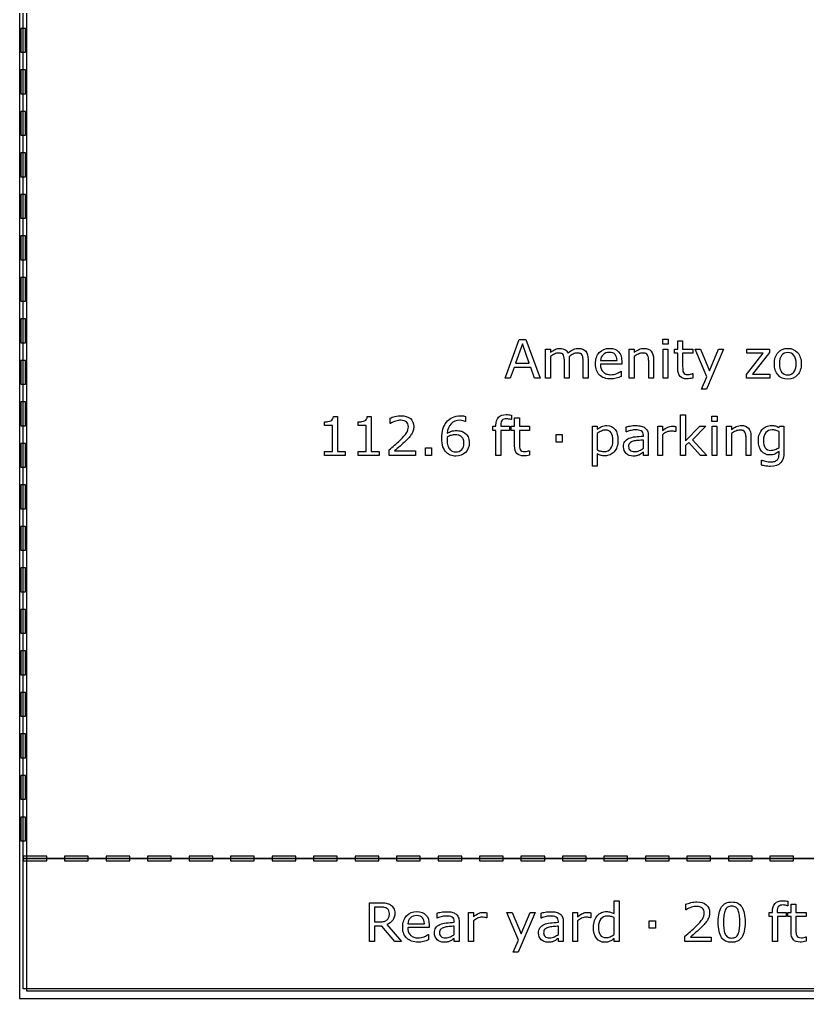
# Model space of a CAD drawing. Extents: x -13 to 750, y 12 to 2314.
# Drawn here: x 43.4 to 176.3, y 1844.3 to 2009.4 of the extents above; entities that cross this region are included whole.
import ezdxf

# ---------------------------------------------------------------- set-up
doc = ezdxf.new("R2010")
doc.units = 0
doc.layers.get('0').update_dxf_attribs({"linetype": 'CONTINUOUS'})

msp = doc.modelspace()

# ---------------------------------------------------------------- linework, layer by layer
at = {"color": 7}
for points in [[(43.400391, 2296.489609), (43.400391, 1844.29039), (268.59961, 1844.29039), (268.59961, 2296.489609)], [(44.599609, 2295.290391), (267.40039, 2295.290391), (267.40039, 1845.48961), (44.599609, 1845.48961)], [(44, 2011.89), (268, 2011.89), (268, 1867.89), (44, 1867.89)], [(43.599609, 2007.89), (43.599609, 2003.89), (44.400391, 2003.89), (44.400391, 2007.89)], [(43.599609, 2000.89), (43.599609, 1996.89), (44.400391, 1996.89), (44.400391, 2000.89)], [(43.599609, 1993.89), (43.599609, 1989.89), (44.400391, 1989.89), (44.400391, 1993.89)], [(43.599609, 1986.89), (43.599609, 1982.89), (44.400391, 1982.89), (44.400391, 1986.89)], [(43.599609, 1979.89), (43.599609, 1975.89), (44.400391, 1975.89), (44.400391, 1979.89)], [(43.599609, 1972.89), (43.599609, 1968.89), (44.400391, 1968.89), (44.400391, 1972.89)], [(43.599609, 1965.89), (43.599609, 1961.89), (44.400391, 1961.89), (44.400391, 1965.89)], [(43.599609, 1958.89), (43.599609, 1954.89), (44.400391, 1954.89), (44.400391, 1958.89)], [(131.22803, 1948.89), (130.30078, 1948.89), (129.65918, 1950.71373), (126.8291, 1950.71373), (126.1875, 1948.89), (125.3042, 1948.89), (127.68604, 1955.43346), (128.84619, 1955.43346)], [(152.85352, 1954.62047), (151.92187, 1954.62047), (151.92187, 1955.4774), (152.85352, 1955.4774)], [(129.39111, 1951.4608), (128.24414, 1954.6732), (127.09277, 1951.4608)], [(152.80078, 1948.89), (151.97461, 1948.89), (151.97461, 1953.79869), (152.80078, 1953.79869)], [(162.18311, 1953.79864), (159.31787, 1947.0794), (158.43457, 1947.0794), (159.34863, 1949.12725), (157.39307, 1953.79864), (158.28955, 1953.79864), (159.79687, 1950.15997), (161.31738, 1953.79864)], [(169.98779, 1948.89), (166.02393, 1948.89), (166.02393, 1949.50084), (168.88477, 1953.10875), (166.08545, 1953.10875), (166.08545, 1953.79869), (169.91309, 1953.79869), (169.91309, 1953.20982), (167.03906, 1949.58873), (169.98779, 1949.58873)], [(43.599609, 1951.89), (43.599609, 1947.89), (44.400391, 1947.89), (44.400391, 1951.89)], [(174.43506, 1951.34215), (174.43506, 1951.34215)], [(175.2876, 1951.34215), (175.2876, 1951.34215)], [(43.599609, 1944.89), (43.599609, 1940.89), (44.400391, 1940.89), (44.400391, 1944.89)], [(159.35962, 1935.89), (158.26978, 1935.89), (156.30103, 1938.03893), (155.76489, 1937.52916), (155.76489, 1935.89), (154.93872, 1935.89), (154.93872, 1942.72789), (155.76489, 1942.72789), (155.76489, 1938.34215), (158.15112, 1940.79869), (159.19263, 1940.79869), (156.91187, 1938.53111)], [(161.11743, 1941.62047), (160.18579, 1941.62047), (160.18579, 1942.4774), (161.11743, 1942.4774)], [(161.0647, 1935.89), (160.23853, 1935.89), (160.23853, 1940.79869), (161.0647, 1940.79869)], [(134.96118, 1938.13557), (133.91089, 1938.13557), (133.91089, 1939.37922), (134.96118, 1939.37922)], [(143.51733, 1938.38166), (143.51733, 1938.38166)], [(144.36987, 1938.40363), (144.36987, 1938.40363)], [(43.599609, 1937.89), (43.599609, 1933.89), (44.400391, 1933.89), (44.400391, 1937.89)], [(112.927, 1935.89), (111.87671, 1935.89), (111.87671, 1937.14244), (112.927, 1937.14244)], [(119.27276, 1938.01251), (119.27276, 1938.01251)], [(148.65015, 1937.09852), (148.65015, 1937.09852)], [(171.55005, 1937.2391), (171.55005, 1937.2391)], [(43.599609, 1930.89), (43.599609, 1926.89), (44.400391, 1926.89), (44.400391, 1930.89)], [(43.599609, 1923.89), (43.599609, 1919.89), (44.400391, 1919.89), (44.400391, 1923.89)], [(43.599609, 1916.89), (43.599609, 1912.89), (44.400391, 1912.89), (44.400391, 1916.89)], [(43.599609, 1909.89), (43.599609, 1905.89), (44.400391, 1905.89), (44.400391, 1909.89)], [(43.599609, 1902.89), (43.599609, 1898.89), (44.400391, 1898.89), (44.400391, 1902.89)], [(43.599609, 1895.89), (43.599609, 1891.89), (44.400391, 1891.89), (44.400391, 1895.89)], [(43.599609, 1888.89), (43.599609, 1884.89), (44.400391, 1884.89), (44.400391, 1888.89)], [(43.599609, 1881.89), (43.599609, 1877.89), (44.400391, 1877.89), (44.400391, 1881.89)], [(43.599609, 1874.89), (43.599609, 1870.89), (44.400391, 1870.89), (44.400391, 1874.89)], [(44, 1868.29039), (44, 1867.48961), (48, 1867.48961), (48, 1868.29039)], [(44, 1867.89), (268, 1867.89), (268, 1845.89), (44, 1845.89)], [(51, 1868.29039), (51, 1867.48961), (55, 1867.48961), (55, 1868.29039)], [(58, 1868.29039), (58, 1867.48961), (62, 1867.48961), (62, 1868.29039)], [(65, 1868.29039), (65, 1867.48961), (69, 1867.48961), (69, 1868.29039)], [(72, 1868.29039), (72, 1867.48961), (76, 1867.48961), (76, 1868.29039)], [(79, 1868.29039), (79, 1867.48961), (83, 1867.48961), (83, 1868.29039)], [(86, 1868.29039), (86, 1867.48961), (90, 1867.48961), (90, 1868.29039)], [(93, 1868.29039), (93, 1867.48961), (97, 1867.48961), (97, 1868.29039)], [(100, 1868.29039), (100, 1867.48961), (104, 1867.48961), (104, 1868.29039)], [(107, 1868.29039), (107, 1867.48961), (111, 1867.48961), (111, 1868.29039)], [(114, 1868.29039), (114, 1867.48961), (118, 1867.48961), (118, 1868.29039)], [(121, 1868.29039), (121, 1867.48961), (125, 1867.48961), (125, 1868.29039)], [(128, 1868.29039), (128, 1867.48961), (132, 1867.48961), (132, 1868.29039)], [(135, 1868.29039), (135, 1867.48961), (139, 1867.48961), (139, 1868.29039)], [(142, 1868.29039), (142, 1867.48961), (146, 1867.48961), (146, 1868.29039)], [(149, 1868.29039), (149, 1867.48961), (153, 1867.48961), (153, 1868.29039)], [(156, 1868.29039), (156, 1867.48961), (160, 1867.48961), (160, 1868.29039)], [(163, 1868.29039), (163, 1867.48961), (167, 1867.48961), (167, 1868.29039)], [(170, 1868.29039), (170, 1867.48961), (174, 1867.48961), (174, 1868.29039)], [(105.80568, 1858.5921), (105.80568, 1858.5921)], [(130.41504, 1858.79869), (127.5498, 1852.07945), (126.6665, 1852.07945), (127.58057, 1854.1273), (125.625, 1858.79869), (126.52148, 1858.79869), (128.02881, 1855.16002), (129.54932, 1858.79869)], [(150.68701, 1856.13561), (149.63672, 1856.13561), (149.63672, 1857.37926), (150.68701, 1857.37926)], [(165.81299, 1857.16393), (165.81299, 1857.16393)], [(116.75244, 1855.09852), (116.75244, 1855.09852)], [(134.31299, 1855.09852), (134.31299, 1855.09852)], [(143.72168, 1855.09847), (143.72168, 1855.09847)], [(164.65723, 1855.16881), (164.65723, 1855.16881)]]:
    msp.add_lwpolyline(points, close=True, dxfattribs=at)
for points in [[(154.45312, 1950.4939), (154.45312, 1953.10426), (153.89502, 1953.10426), (153.89502, 1953.79859), (154.45312, 1953.79859), (154.45312, 1955.20924), (155.2793, 1955.20924), (155.2793, 1953.79859), (156.98437, 1953.79859), (156.98437, 1953.10426), (155.2793, 1953.10426), (155.2793, 1950.86744)], [(132.98161, 1952.55506), (132.98161, 1948.89), (132.15543, 1948.89), (132.15543, 1953.79869), (132.98161, 1953.79869), (132.98161, 1953.25377)], [(147.09663, 1952.55506), (147.09663, 1948.89), (146.27046, 1948.89), (146.27046, 1953.79869), (147.09663, 1953.79869), (147.09663, 1953.25377)], [(136.1501, 1952.03211), (136.1501, 1948.89), (135.32393, 1948.89), (135.32393, 1951.68492)], [(139.31836, 1948.89), (138.49219, 1948.89), (138.49219, 1951.68492)], [(139.31852, 1952.07604), (139.31836, 1948.89)], [(141.40137, 1951.89146), (144.21387, 1951.89146)], [(145.01802, 1951.70689), (145.01807, 1951.25865)], [(150.375, 1948.89), (149.54883, 1948.89), (149.54883, 1951.68492)], [(150.37495, 1952.07604), (150.375, 1948.89)], [(145.01807, 1951.25865), (141.40137, 1951.25865)], [(144.87744, 1950.08971), (144.92134, 1950.08971), (144.92134, 1949.18883)], [(156.94046, 1949.67649), (156.98436, 1949.67649), (156.98437, 1948.9339)], [(96.346436, 1942.45539), (97.027588, 1942.45539), (97.027588, 1936.55793), (98.363525, 1936.55793), (98.363525, 1935.89)], [(102.06812, 1942.45539), (102.74927, 1942.45539), (102.74927, 1936.55793), (104.08521, 1936.55793), (104.08521, 1935.89)], [(105.95728, 1941.23814), (105.91338, 1941.23814), (105.91338, 1942.161)], [(118.6355, 1942.4554), (118.6355, 1941.61604), (118.5916, 1941.61604)], [(126.37866, 1941.92805), (126.33476, 1941.92805)], [(126.91919, 1937.49391), (126.91919, 1940.10427), (126.36108, 1940.10427), (126.36108, 1940.7986), (126.91919, 1940.7986), (126.91919, 1942.20925), (127.74536, 1942.20925), (127.74536, 1940.7986), (129.45044, 1940.7986), (129.45044, 1940.10427), (127.74536, 1940.10427), (127.74536, 1937.86745)], [(126.3787, 1942.68394), (126.37866, 1941.92805)], [(98.363525, 1935.89), (94.821533, 1935.89), (94.821533, 1936.55797), (96.183838, 1936.55797), (96.183838, 1940.94371), (94.821533, 1940.94371), (94.821533, 1941.54137)], [(104.08521, 1935.89), (100.54321, 1935.89), (100.54321, 1936.55797), (101.90552, 1936.55797), (101.90552, 1940.94371), (100.54321, 1940.94371), (100.54321, 1941.54137)], [(124.58134, 1940.9656), (124.58134, 1940.79861), (126.07108, 1940.79861), (126.07108, 1940.10428), (124.60771, 1940.10428), (124.60771, 1935.89), (123.78153, 1935.89), (123.78153, 1940.10436), (123.22343, 1940.10436), (123.22343, 1940.79869), (123.78153, 1940.79869), (123.78153, 1940.96129)], [(140.87622, 1936.13605), (140.87622, 1934.07941), (140.05005, 1934.07941), (140.05005, 1940.79865), (140.87622, 1940.79865), (140.87622, 1940.28449)], [(145.78052, 1939.85382), (145.73662, 1939.85382), (145.73662, 1940.69317)], [(151.88896, 1939.37486), (151.88896, 1935.89), (151.06278, 1935.89), (151.06278, 1940.79869), (151.88896, 1940.79869), (151.88896, 1940.07359)], [(154.12577, 1940.74589), (154.12573, 1939.89781)], [(163.52568, 1939.55506), (163.52568, 1935.89), (162.69951, 1935.89), (162.69951, 1940.79869), (163.52568, 1940.79869), (163.52568, 1940.25377)], [(171.54999, 1940.58771), (171.60269, 1940.79865), (172.37613, 1940.79865), (172.37622, 1936.44811)], [(140.87622, 1939.59013), (140.87622, 1936.80839)], [(148.65015, 1939.13317), (148.65015, 1939.26062)], [(148.65015, 1937.0985), (148.65015, 1938.4652)], [(149.47197, 1939.22099), (149.47192, 1935.89)], [(154.12573, 1939.89781), (154.08183, 1939.89781)], [(166.80396, 1935.89), (165.97778, 1935.89), (165.97778, 1938.68492)], [(166.80401, 1939.07604), (166.80396, 1935.89)], [(171.55005, 1937.23912), (171.55005, 1939.91539)], [(110.18042, 1935.89), (105.75073, 1935.89), (105.75073, 1936.80846)], [(106.66043, 1936.64146), (110.18045, 1936.64146), (110.18042, 1935.89)], [(118.381, 1937.97729), (118.38062, 1937.97736)], [(129.40651, 1936.6765), (129.45041, 1936.6765), (129.45044, 1935.93391)], [(149.47192, 1935.89), (148.65015, 1935.89), (148.65015, 1936.41295)], [(168.57056, 1934.24202), (168.57056, 1935.08577), (168.61446, 1935.08577)], [(171.54999, 1936.1097), (171.54999, 1936.55794)], [(143.72168, 1858.60093), (143.72168, 1860.72788), (144.54785, 1860.72788), (144.54785, 1853.89)], [(173.02445, 1860.68394), (173.02441, 1859.92809)], [(107.84033, 1853.89), (106.71094, 1853.89), (104.52246, 1856.49156), (103.29639, 1856.49156), (103.29639, 1853.89), (102.42627, 1853.89), (102.42627, 1860.43346), (104.25879, 1860.43346)], [(104.32031, 1859.68635), (103.29639, 1859.68635), (103.29639, 1857.21662), (104.17529, 1857.21662)], [(155.87695, 1859.23814), (155.83305, 1859.23814), (155.83305, 1860.161)], [(173.02441, 1859.92809), (172.98051, 1859.92809)], [(173.56494, 1855.49395), (173.56494, 1858.10431), (173.00684, 1858.10431), (173.00684, 1858.79864), (173.56494, 1858.79864), (173.56494, 1860.20929), (174.39111, 1860.20929), (174.39111, 1858.79864), (176.09619, 1858.79864), (176.09619, 1858.10431), (174.39111, 1858.10431), (174.39111, 1855.86749)], [(113.88281, 1857.85382), (113.83891, 1857.85382), (113.83891, 1858.69317)], [(119.99116, 1857.37486), (119.99116, 1853.89), (119.16499, 1853.89), (119.16499, 1858.79869), (119.99116, 1858.79869), (119.99116, 1858.07359)], [(122.22803, 1857.89781), (122.18403, 1857.89781)], [(122.22798, 1858.74589), (122.22803, 1857.89781)], [(131.44336, 1857.85382), (131.39936, 1857.85382), (131.39936, 1858.69317)], [(137.5518, 1857.37486), (137.5518, 1853.89), (136.72563, 1853.89), (136.72563, 1858.79869), (137.5518, 1858.79869), (137.5518, 1858.07359)], [(139.78857, 1857.89781), (139.74467, 1857.89781)], [(139.78861, 1858.74589), (139.78857, 1857.89781)], [(143.72168, 1855.0985), (143.72168, 1857.91539)], [(171.22709, 1858.96564), (171.22709, 1858.79865), (172.71684, 1858.79865), (172.71684, 1858.10432), (171.25346, 1858.10432), (171.25346, 1853.89), (170.42729, 1853.89), (170.42729, 1858.10436), (169.86918, 1858.10436), (169.86918, 1858.79869), (170.42729, 1858.79869), (170.42729, 1858.96129)], [(105.37939, 1856.75084), (107.84033, 1853.89)], [(108.89063, 1856.89146), (111.70313, 1856.89146)], [(112.50732, 1856.25865), (108.89063, 1856.25865)], [(112.50728, 1856.70689), (112.50732, 1856.25865)], [(116.75244, 1857.13317), (116.75244, 1857.26062)], [(116.75244, 1855.0985), (116.75244, 1856.4652)], [(117.57426, 1857.22099), (117.57422, 1853.89)], [(134.31299, 1857.13317), (134.31299, 1857.26062)], [(134.31299, 1855.0985), (134.31299, 1856.4652)], [(135.13472, 1857.22099), (135.13477, 1853.89)], [(112.3667, 1855.08971), (112.4106, 1855.08971), (112.4106, 1854.18883)], [(117.57422, 1853.89), (116.75244, 1853.89), (116.75244, 1854.41295)], [(135.13477, 1853.89), (134.31299, 1853.89), (134.31299, 1854.41295)], [(144.54785, 1853.89), (143.72168, 1853.89), (143.72168, 1854.40416)], [(160.1001, 1853.89), (155.67041, 1853.89), (155.67041, 1854.80846)], [(156.5801, 1854.64146), (160.10012, 1854.64146), (160.1001, 1853.89)], [(176.05227, 1854.67654), (176.09617, 1854.67654), (176.09619, 1853.93395)]]:
    msp.add_lwpolyline(points, dxfattribs=at)
for points in [[(132.98161, 1953.25377), (133.239417, 1953.467637), (133.495763, 1953.63463), (133.75065, 1953.75475)], [(134.33952, 1953.14832), (134.113933, 1953.14832), (133.88688, 1953.092657), (133.65836, 1952.98133)], [(133.75065, 1953.75475), (134.008463, 1953.874863), (134.28239, 1953.93492), (134.57243, 1953.93492)], [(134.88444, 1953.05162), (134.75846, 1953.116087), (134.57682, 1953.14832), (134.33952, 1953.14832)], [(134.57243, 1953.93492), (134.90641, 1953.93492), (135.189123, 1953.864607), (135.42057, 1953.72398)], [(135.42057, 1953.72398), (135.654943, 1953.58336), (135.82926, 1953.388537), (135.94352, 1953.13951)], [(135.94352, 1953.13951), (136.277507, 1953.420763), (136.582193, 1953.622913), (136.85758, 1953.74596)], [(137.50777, 1953.14832), (137.276323, 1953.14832), (137.04488, 1953.089727), (136.81344, 1952.97254)], [(136.85758, 1953.74596), (137.132973, 1953.871933), (137.427407, 1953.93492), (137.74088, 1953.93492)], [(138.05269, 1953.05162), (137.926717, 1953.116087), (137.745077, 1953.14832), (137.50777, 1953.14832)], [(137.74088, 1953.93492), (138.279947, 1953.93492), (138.67692, 1953.770857), (138.9318, 1953.44273)], [(138.9318, 1953.44273), (139.189613, 1953.117537), (139.31852, 1952.661973), (139.31852, 1952.07604)], [(140.56196, 1951.31578), (140.56196, 1952.118513), (140.780223, 1952.75572), (141.21675, 1953.2274)], [(141.21675, 1953.2274), (141.656203, 1953.69908), (142.23335, 1953.93492), (142.94819, 1953.93492)], [(142.9043, 1953.25377), (142.461913, 1953.25377), (142.108883, 1953.1234), (141.84521, 1952.86266)], [(143.88428, 1952.89781), (143.670413, 1953.135117), (143.343753, 1953.25377), (142.9043, 1953.25377)], [(142.94819, 1953.93492), (143.610303, 1953.93492), (144.12007, 1953.74156), (144.47749, 1953.35484)], [(144.47749, 1953.35484), (144.837843, 1952.968127), (145.01802, 1952.41881), (145.01802, 1951.70689)], [(147.09663, 1953.25377), (147.354443, 1953.467637), (147.621043, 1953.63463), (147.89643, 1953.75475)], [(148.51167, 1953.14832), (148.286083, 1953.14832), (148.050243, 1953.092657), (147.80415, 1952.98133)], [(147.89643, 1953.75475), (148.171823, 1953.874863), (148.45454, 1953.93492), (148.74458, 1953.93492)], [(149.0478, 1953.05602), (148.910107, 1953.117553), (148.731397, 1953.14832), (148.51167, 1953.14832)], [(148.74458, 1953.93492), (149.274853, 1953.93492), (149.67915, 1953.775253), (149.95747, 1953.45592)], [(149.95747, 1953.45592), (150.23579, 1953.13658), (150.37495, 1952.67662), (150.37495, 1952.07604)], [(170.75684, 1951.34215), (170.75684, 1952.141957), (170.960453, 1952.773303), (171.36768, 1953.23619)], [(171.36768, 1953.23619), (171.777833, 1953.70201), (172.330077, 1953.93492), (173.02441, 1953.93492)], [(173.02441, 1953.22301), (172.57617, 1953.22301), (172.22754, 1953.067737), (171.97852, 1952.75719)], [(173.02441, 1953.93492), (173.71289, 1953.93492), (174.262207, 1953.70201), (174.67236, 1953.23619)], [(174.06152, 1952.75719), (173.8125, 1953.067737), (173.466797, 1953.22301), (173.02441, 1953.22301)], [(174.67236, 1953.23619), (175.08252, 1952.773303), (175.2876, 1952.141957), (175.2876, 1951.34215)], [(133.65836, 1952.98133), (133.432773, 1952.870003), (133.20719, 1952.727913), (132.98161, 1952.55506)], [(135.17448, 1952.77037), (135.107093, 1952.89635), (135.010413, 1952.9901), (134.88444, 1953.05162)], [(135.29313, 1952.30016), (135.27553, 1952.496447), (135.23598, 1952.653183), (135.17448, 1952.77037)], [(135.32393, 1951.68492), (135.32393, 1951.90172), (135.313663, 1952.1068), (135.29313, 1952.30016)], [(136.81344, 1952.97254), (136.581993, 1952.85828), (136.350547, 1952.711797), (136.1191, 1952.53309)], [(136.1191, 1952.53309), (136.1279, 1952.465703), (136.135233, 1952.3866), (136.1411, 1952.29578)], [(136.1411, 1952.29578), (136.1471, 1952.207893), (136.1501, 1952.120003), (136.1501, 1952.03211)], [(138.34273, 1952.76598), (138.27535, 1952.891953), (138.17867, 1952.987167), (138.05269, 1953.05162)], [(138.46139, 1952.29576), (138.44379, 1952.492053), (138.404237, 1952.648793), (138.34273, 1952.76598)], [(138.49219, 1951.68492), (138.49219, 1951.89586), (138.481923, 1952.099473), (138.46139, 1952.29576)], [(141.84521, 1952.86266), (141.58447, 1952.601913), (141.436523, 1952.27818), (141.40137, 1951.89146)], [(144.21387, 1951.89146), (144.211203, 1952.32506), (144.10134, 1952.66051), (143.88428, 1952.89781)], [(147.80415, 1952.98133), (147.558057, 1952.870003), (147.322217, 1952.727913), (147.09663, 1952.55506)], [(149.36421, 1952.78355), (149.290963, 1952.906603), (149.185493, 1952.997427), (149.0478, 1953.05602)], [(149.50923, 1952.31773), (149.482897, 1952.51695), (149.434557, 1952.672223), (149.36421, 1952.78355)], [(149.54883, 1951.68492), (149.54883, 1951.910507), (149.53563, 1952.121443), (149.50923, 1952.31773)], [(171.97852, 1952.75719), (171.73242, 1952.44957), (171.60937, 1951.97789), (171.60937, 1951.34215)], [(174.43506, 1951.34215), (174.43506, 1951.97789), (174.310547, 1952.44957), (174.06152, 1952.75719)], [(141.24751, 1949.43492), (140.790477, 1949.877307), (140.56196, 1950.50426), (140.56196, 1951.31578)], [(141.40137, 1951.25865), (141.40137, 1950.956897), (141.44678, 1950.693227), (141.5376, 1950.46764)], [(141.5376, 1950.46764), (141.62842, 1950.24498), (141.75293, 1950.061873), (141.91113, 1949.91832)], [(141.91113, 1949.91832), (142.063477, 1949.777693), (142.243653, 1949.672223), (142.45166, 1949.60191)], [(144.15234, 1949.6942), (144.492187, 1949.828967), (144.733887, 1949.960803), (144.87744, 1950.08971)], [(154.84424, 1949.19752), (154.583493, 1949.467047), (154.45312, 1949.899173), (154.45312, 1950.4939)], [(155.2793, 1950.86744), (155.2793, 1950.609627), (155.285167, 1950.407477), (155.2969, 1950.26099)], [(155.2969, 1950.26099), (155.308633, 1950.117437), (155.34965, 1949.982673), (155.41995, 1949.8567)], [(155.41995, 1949.8567), (155.484417, 1949.739513), (155.572307, 1949.653087), (155.68362, 1949.59742)], [(171.36768, 1949.44811), (170.960453, 1949.910997), (170.75684, 1950.542343), (170.75684, 1951.34215)], [(171.60937, 1951.34215), (171.60937, 1950.726917), (171.733883, 1950.25963), (171.98291, 1949.94029)], [(171.98291, 1949.94029), (172.231937, 1949.623883), (172.579103, 1949.46568), (173.02441, 1949.46568)], [(173.02441, 1949.46568), (173.463863, 1949.46568), (173.808103, 1949.62242), (174.05713, 1949.9359)], [(174.05713, 1949.9359), (174.309083, 1950.252307), (174.43506, 1950.721057), (174.43506, 1951.34215)], [(175.2876, 1951.34215), (175.2876, 1950.542343), (175.08252, 1949.910997), (174.67236, 1949.44811)], [(143.15474, 1948.77574), (142.340287, 1948.77574), (141.704543, 1948.995467), (141.24751, 1949.43492)], [(142.45166, 1949.60191), (142.6626, 1949.531603), (142.894047, 1949.49645), (143.146, 1949.49645)], [(143.146, 1949.49645), (143.47998, 1949.49645), (143.815427, 1949.562367), (144.15234, 1949.6942)], [(144.0688, 1948.89439), (143.77876, 1948.81529), (143.474073, 1948.77574), (143.15474, 1948.77574)], [(144.92134, 1949.18883), (144.64302, 1949.071643), (144.35884, 1948.973497), (144.0688, 1948.89439)], [(155.98682, 1948.79322), (155.48584, 1948.79322), (155.10498, 1948.927987), (154.84424, 1949.19752)], [(155.68362, 1949.59742), (155.79788, 1949.544687), (155.970733, 1949.51832), (156.20218, 1949.51832)], [(156.47461, 1948.83282), (156.29297, 1948.80642), (156.130373, 1948.79322), (155.98682, 1948.79322)], [(156.20218, 1949.51832), (156.336947, 1949.51832), (156.47757, 1949.537353), (156.62405, 1949.57542)], [(156.98437, 1948.9339), (156.829097, 1948.8929), (156.659177, 1948.859207), (156.47461, 1948.83282)], [(156.62405, 1949.57542), (156.770537, 1949.61642), (156.876007, 1949.65011), (156.94046, 1949.67649)], [(173.02441, 1948.75377), (172.330077, 1948.75377), (171.777833, 1948.985217), (171.36768, 1949.44811)], [(174.67236, 1949.44811), (174.262207, 1948.985217), (173.71289, 1948.75377), (173.02441, 1948.75377)], [(94.821533, 1941.54137), (95.006104, 1941.54137), (95.203858, 1941.556003), (95.414795, 1941.58527)], [(95.414795, 1941.58527), (95.625732, 1941.61747), (95.7854, 1941.66288), (95.893799, 1941.7215)], [(95.893799, 1941.7215), (96.028564, 1941.794747), (96.134033, 1941.887033), (96.210205, 1941.99836)], [(96.210205, 1941.99836), (96.289306, 1942.11262), (96.334717, 1942.264963), (96.346436, 1942.45539)], [(100.54321, 1941.54137), (100.727783, 1941.54137), (100.925537, 1941.556003), (101.13647, 1941.58527)], [(101.13647, 1941.58527), (101.34741, 1941.61747), (101.50708, 1941.66288), (101.61548, 1941.7215)], [(101.61548, 1941.7215), (101.750247, 1941.794747), (101.855713, 1941.887033), (101.93188, 1941.99836)], [(101.93188, 1941.99836), (102.010987, 1942.11262), (102.0564, 1942.264963), (102.06812, 1942.45539)], [(105.91338, 1942.161), (106.121387, 1942.263533), (106.398243, 1942.357283), (106.74395, 1942.44225)], [(106.86694, 1941.66881), (106.556393, 1941.575057), (106.253173, 1941.4315), (105.95728, 1941.23814)], [(106.74395, 1942.44225), (107.092583, 1942.52721), (107.429497, 1942.56969), (107.75469, 1942.56969)], [(107.73267, 1941.80943), (107.466063, 1941.80943), (107.177487, 1941.762557), (106.86694, 1941.66881)], [(108.6687, 1941.51939), (108.446047, 1941.71275), (108.134037, 1941.80943), (107.73267, 1941.80943)], [(107.75469, 1942.56969), (108.42559, 1942.56969), (108.95147, 1942.40709), (109.33233, 1942.08189)], [(109.33233, 1942.08189), (109.713183, 1941.75963), (109.90361, 1941.321643), (109.90361, 1940.76793)], [(115.4231, 1941.50182), (115.680907, 1941.832873), (116.013423, 1942.090683), (116.42065, 1942.27525)], [(117.7127, 1941.80059), (117.082813, 1941.80059), (116.58037, 1941.602837), (116.20537, 1941.20733)], [(116.42065, 1942.27525), (116.827877, 1942.46275), (117.302487, 1942.5565), (117.84448, 1942.5565)], [(118.21807, 1941.73909), (118.054003, 1941.78009), (117.885547, 1941.80059), (117.7127, 1941.80059)], [(117.84448, 1942.5565), (118.017333, 1942.5565), (118.162353, 1942.549167), (118.27954, 1942.5345)], [(118.5916, 1941.61604), (118.509573, 1941.659973), (118.385063, 1941.70099), (118.21807, 1941.73909)], [(118.27954, 1942.5345), (118.396727, 1942.519833), (118.51538, 1942.493467), (118.6355, 1942.4554)], [(123.78153, 1940.96129), (123.78153, 1941.544297), (123.92655, 1941.991073), (124.21659, 1942.30162)], [(124.21659, 1942.30162), (124.50663, 1942.6151), (124.925577, 1942.77184), (125.47343, 1942.77184)], [(124.81864, 1941.81375), (124.66044, 1941.658477), (124.58134, 1941.37576), (124.58134, 1940.9656)], [(125.59208, 1942.05105), (125.237587, 1942.05105), (124.979773, 1941.97195), (124.81864, 1941.81375)], [(125.47343, 1942.77184), (125.657997, 1942.77184), (125.823523, 1942.76304), (125.97001, 1942.74544)], [(125.9788, 1942.00715), (125.832313, 1942.036417), (125.703407, 1942.05105), (125.59208, 1942.05105)], [(125.97001, 1942.74544), (126.119423, 1942.72784), (126.255653, 1942.70734), (126.3787, 1942.68394)], [(126.33476, 1941.92805), (126.24394, 1941.954383), (126.125287, 1941.98075), (125.9788, 1942.00715)], [(109.00708, 1940.72398), (109.00708, 1941.063827), (108.894287, 1941.328963), (108.6687, 1941.51939)], [(108.69507, 1939.68248), (108.903077, 1940.004747), (109.00708, 1940.351913), (109.00708, 1940.72398)], [(109.80691, 1940.0692), (109.745377, 1939.855333), (109.653093, 1939.65172), (109.53006, 1939.45836)], [(109.90361, 1940.76793), (109.90361, 1940.518903), (109.871377, 1940.285993), (109.80691, 1940.0692)], [(114.64087, 1938.76402), (114.64087, 1939.3441), (114.702393, 1939.85826), (114.82544, 1940.3065)], [(114.82544, 1940.3065), (114.951413, 1940.754747), (115.150633, 1941.153187), (115.4231, 1941.50182)], [(116.20537, 1941.20733), (115.83037, 1940.814757), (115.61211, 1940.28302), (115.55059, 1939.61212)], [(115.55059, 1939.61212), (115.796683, 1939.761533), (116.03838, 1939.874327), (116.27568, 1939.9505)], [(116.27568, 1939.9505), (116.51592, 1940.0296), (116.792777, 1940.06915), (117.10625, 1940.06915)], [(117.10625, 1940.06915), (117.38457, 1940.06915), (117.6292, 1940.042783), (117.84014, 1939.99005)], [(117.84014, 1939.99005), (118.054007, 1939.94025), (118.272267, 1939.83771), (118.49492, 1939.68243)], [(140.87622, 1940.28449), (141.095947, 1940.469063), (141.34204, 1940.622873), (141.6145, 1940.74592)], [(141.56616, 1939.99442), (141.325927, 1939.89188), (141.095947, 1939.757117), (140.87622, 1939.59013)], [(142.28247, 1940.14823), (142.045163, 1940.14823), (141.806393, 1940.09696), (141.56616, 1939.99442)], [(141.6145, 1940.74592), (141.889893, 1940.871893), (142.182863, 1940.93488), (142.49341, 1940.93488)], [(143.21411, 1939.70878), (143.011963, 1940.001747), (142.701417, 1940.14823), (142.28247, 1940.14823)], [(142.49341, 1940.93488), (143.085203, 1940.93488), (143.545163, 1940.71076), (143.87329, 1940.26252)], [(143.87329, 1940.26252), (144.204343, 1939.817207), (144.36987, 1939.197577), (144.36987, 1938.40363)], [(145.73662, 1940.69317), (145.897753, 1940.737103), (146.130663, 1940.785443), (146.43535, 1940.83819)], [(146.60669, 1940.09991), (146.34009, 1940.044243), (146.0647, 1939.962213), (145.78052, 1939.85382)], [(146.43535, 1940.83819), (146.740037, 1940.890923), (147.04033, 1940.91729), (147.33623, 1940.91729)], [(147.33179, 1940.18781), (147.11499, 1940.18781), (146.87329, 1940.15851), (146.60669, 1940.09991)], [(147.84595, 1940.15271), (147.681883, 1940.17611), (147.510497, 1940.18781), (147.33179, 1940.18781)], [(147.33623, 1940.91729), (147.681937, 1940.91729), (147.98223, 1940.88799), (148.23711, 1940.82939)], [(148.26782, 1940.01647), (148.150633, 1940.083857), (148.01001, 1940.12927), (147.84595, 1940.15271)], [(148.23711, 1940.82939), (148.494923, 1940.773723), (148.71758, 1940.677043), (148.90508, 1940.53935)], [(148.54907, 1939.72644), (148.484603, 1939.849487), (148.390853, 1939.946163), (148.26782, 1940.01647)], [(148.90508, 1940.53935), (149.089647, 1940.40459), (149.23027, 1940.230273), (149.32695, 1940.0164)], [(149.32695, 1940.0164), (149.42363, 1939.802533), (149.47197, 1939.537397), (149.47197, 1939.22099)], [(151.88896, 1940.07359), (152.21708, 1940.337263), (152.505653, 1940.5233), (152.75468, 1940.6317)], [(153.31278, 1939.98131), (153.0579, 1939.98131), (152.811807, 1939.92418), (152.5745, 1939.80992)], [(152.75468, 1940.6317), (153.006633, 1940.743027), (153.26298, 1940.79869), (153.52372, 1940.79869)], [(153.72148, 1939.95931), (153.60722, 1939.973977), (153.470987, 1939.98131), (153.31278, 1939.98131)], [(153.52372, 1940.79869), (153.667273, 1940.79869), (153.771277, 1940.79429), (153.83573, 1940.78549)], [(154.08183, 1939.89781), (153.958783, 1939.927077), (153.838667, 1939.947577), (153.72148, 1939.95931)], [(153.83573, 1940.78549), (153.900197, 1940.77949), (153.996877, 1940.76629), (154.12577, 1940.74589)], [(163.52568, 1940.25377), (163.783493, 1940.467637), (164.050097, 1940.63463), (164.32549, 1940.75475)], [(164.2332, 1939.98133), (163.987107, 1939.870003), (163.751267, 1939.727913), (163.52568, 1939.55506)], [(164.94072, 1940.14832), (164.715133, 1940.14832), (164.479293, 1940.092657), (164.2332, 1939.98133)], [(164.32549, 1940.75475), (164.600883, 1940.874863), (164.883597, 1940.93492), (165.17363, 1940.93492)], [(165.47686, 1940.05602), (165.33916, 1940.117553), (165.160447, 1940.14832), (164.94072, 1940.14832)], [(165.17363, 1940.93492), (165.703903, 1940.93492), (166.1082, 1940.775253), (166.38652, 1940.45592)], [(165.79326, 1939.78355), (165.72002, 1939.906603), (165.614553, 1939.997427), (165.47686, 1940.05602)], [(166.38652, 1940.45592), (166.664847, 1940.13658), (166.80401, 1939.67662), (166.80401, 1939.07604)], [(168.23212, 1939.4803), (168.352233, 1939.78792), (168.51483, 1940.053057), (168.71991, 1940.27571)], [(168.71991, 1940.27571), (168.910343, 1940.483717), (169.14179, 1940.64485), (169.41425, 1940.75911)], [(170.37231, 1940.19223), (169.91821, 1940.19223), (169.56079, 1940.039883), (169.30005, 1939.73519)], [(169.41425, 1940.75911), (169.68671, 1940.876297), (169.957703, 1940.93489), (170.22723, 1940.93489)], [(170.22723, 1940.93489), (170.51141, 1940.93489), (170.748717, 1940.90559), (170.93915, 1940.84699)], [(170.93481, 1940.12633), (170.74731, 1940.170263), (170.55981, 1940.19223), (170.37231, 1940.19223)], [(171.55005, 1939.91539), (171.330323, 1940.014997), (171.125243, 1940.08531), (170.93481, 1940.12633)], [(170.93915, 1940.84699), (171.13251, 1940.791323), (171.336123, 1940.704897), (171.54999, 1940.58771)], [(106.67358, 1937.59947), (106.984127, 1937.863143), (107.272703, 1938.12535), (107.53931, 1938.38609)], [(107.53931, 1938.38609), (108.10181, 1938.931017), (108.487063, 1939.363147), (108.69507, 1939.68248)], [(108.56766, 1938.33775), (108.25418, 1938.030137), (107.93045, 1937.73131), (107.59647, 1937.44127)], [(109.12576, 1938.92223), (108.97342, 1938.746443), (108.787387, 1938.551617), (108.56766, 1938.33775)], [(109.53006, 1939.45836), (109.4158, 1939.27672), (109.281033, 1939.09801), (109.12576, 1938.92223)], [(114.84302, 1937.31383), (114.708253, 1937.715197), (114.64087, 1938.198593), (114.64087, 1938.76402)], [(115.53294, 1938.79908), (115.530273, 1938.74048), (115.52894, 1938.665773), (115.52894, 1938.57496)], [(115.52894, 1938.57496), (115.52894, 1938.112067), (115.575817, 1937.745857), (115.66957, 1937.47633)], [(115.54614, 1938.98804), (115.54014, 1938.923573), (115.53574, 1938.860587), (115.53294, 1938.79908)], [(116.20532, 1939.26051), (115.991453, 1939.20191), (115.771727, 1939.111087), (115.54614, 1938.98804)], [(116.89966, 1939.34841), (116.650633, 1939.34841), (116.419187, 1939.31911), (116.20532, 1939.26051)], [(117.41382, 1939.30451), (117.249753, 1939.333777), (117.078367, 1939.34841), (116.89966, 1939.34841)], [(117.86206, 1939.11994), (117.727293, 1939.213693), (117.57788, 1939.275217), (117.41382, 1939.30451)], [(118.25757, 1938.65412), (118.17847, 1938.832833), (118.046633, 1938.988107), (117.86206, 1939.11994)], [(118.38062, 1937.97736), (118.38062, 1938.24982), (118.339603, 1938.475407), (118.25757, 1938.65412)], [(118.49492, 1939.68243), (118.752733, 1939.503717), (118.946093, 1939.27813), (119.075, 1939.00567)], [(119.075, 1939.00567), (119.20684, 1938.73321), (119.27276, 1938.402157), (119.27276, 1938.01251)], [(143.13062, 1937.00178), (143.388427, 1937.312327), (143.51733, 1937.772287), (143.51733, 1938.38166)], [(143.51733, 1938.38163), (143.51733, 1938.973423), (143.416257, 1939.415807), (143.21411, 1939.70878)], [(144.36987, 1938.40363), (144.36987, 1938.005197), (144.312743, 1937.64045), (144.19849, 1937.30939)], [(145.53882, 1938.21472), (145.699953, 1938.446167), (145.92847, 1938.627807), (146.22437, 1938.75964)], [(146.22437, 1938.75964), (146.523197, 1938.891473), (146.882083, 1938.98083), (147.30103, 1939.02771)], [(146.94946, 1938.27186), (146.71216, 1938.204473), (146.520267, 1938.099003), (146.37378, 1937.95545)], [(147.75806, 1938.3993), (147.418213, 1938.370033), (147.14868, 1938.327553), (146.94946, 1938.27186)], [(147.30103, 1939.02771), (147.71997, 1939.074577), (148.169677, 1939.10973), (148.65015, 1939.13317)], [(148.65015, 1938.4652), (148.398197, 1938.450533), (148.100833, 1938.428567), (147.75806, 1938.3993)], [(148.65015, 1939.26062), (148.65015, 1939.44812), (148.616457, 1939.603393), (148.54907, 1939.72644)], [(152.5745, 1939.80992), (152.3372, 1939.698593), (152.108687, 1939.553573), (151.88896, 1939.37486)], [(165.93828, 1939.31773), (165.911947, 1939.51695), (165.863607, 1939.672223), (165.79326, 1939.78355)], [(165.97778, 1938.68492), (165.97778, 1938.910507), (165.964613, 1939.121443), (165.93828, 1939.31773)], [(168.05634, 1938.39046), (168.05634, 1938.812333), (168.114933, 1939.175613), (168.23212, 1939.4803)], [(168.5705, 1936.59749), (168.227727, 1937.022297), (168.05634, 1937.619953), (168.05634, 1938.39046)], [(169.30005, 1939.73519), (169.03931, 1939.430503), (168.90894, 1938.988123), (168.90894, 1938.40805)], [(168.90894, 1938.40805), (168.90894, 1937.857263), (169.005617, 1937.439783), (169.19897, 1937.15561)], [(105.75073, 1936.80846), (106.05835, 1937.072127), (106.365967, 1937.335797), (106.67358, 1937.59947)], [(107.59647, 1937.44127), (107.262483, 1937.154163), (106.95047, 1936.88756), (106.66043, 1936.64146)], [(115.42749, 1936.34703), (115.175537, 1936.590197), (114.980713, 1936.912463), (114.84302, 1937.31383)], [(115.66957, 1937.47633), (115.76625, 1937.209723), (115.898087, 1936.998783), (116.06508, 1936.84351)], [(116.06508, 1936.84351), (116.199847, 1936.714603), (116.344867, 1936.61939), (116.50014, 1936.55787)], [(117.0143, 1936.46997), (117.4391, 1936.46997), (117.773083, 1936.598877), (118.01625, 1936.85669)], [(118.01625, 1936.85669), (118.259417, 1937.11743), (118.381, 1937.490963), (118.381, 1937.97729)], [(119.27271, 1938.01256), (119.27271, 1937.34752), (119.052983, 1936.804063), (118.61353, 1936.38219)], [(127.3103, 1936.19753), (127.04956, 1936.467057), (126.91919, 1936.899183), (126.91919, 1937.49391)], [(127.74536, 1937.86745), (127.74536, 1937.609637), (127.751227, 1937.407487), (127.76296, 1937.261)], [(127.76296, 1937.261), (127.774693, 1937.117447), (127.81571, 1936.982683), (127.88601, 1936.85671)], [(127.88601, 1936.85671), (127.950477, 1936.739523), (128.038367, 1936.653097), (128.14968, 1936.59743)], [(129.09011, 1936.57543), (129.23659, 1936.61643), (129.342057, 1936.65012), (129.40651, 1936.6765)], [(140.87622, 1936.80839), (141.110593, 1936.702917), (141.311277, 1936.63114), (141.47827, 1936.59306)], [(142.05396, 1936.53596), (142.51392, 1936.53596), (142.872807, 1936.691233), (143.13062, 1937.00178)], [(144.19849, 1937.30939), (144.08423, 1936.98127), (143.923097, 1936.70295), (143.71509, 1936.47443)], [(145.30151, 1937.31384), (145.30151, 1937.685907), (145.380613, 1937.9862), (145.53882, 1938.21472)], [(145.76294, 1936.19323), (145.45532, 1936.486203), (145.30151, 1936.85974), (145.30151, 1937.31384)], [(146.37378, 1937.95545), (146.227293, 1937.814823), (146.15405, 1937.62), (146.15405, 1937.37098)], [(146.15405, 1937.37098), (146.15405, 1937.089727), (146.239013, 1936.877323), (146.40894, 1936.73377)], [(146.40894, 1936.73377), (146.57886, 1936.593143), (146.838137, 1936.52283), (147.18677, 1936.52283)], [(147.18677, 1936.52283), (147.47681, 1936.52283), (147.741947, 1936.578493), (147.98218, 1936.68982)], [(147.98218, 1936.68982), (148.222413, 1936.80408), (148.44507, 1936.940313), (148.65015, 1937.09852)], [(169.19897, 1937.15561), (169.39233, 1936.87143), (169.713133, 1936.72934), (170.16138, 1936.72934)], [(170.16138, 1936.72934), (170.401613, 1936.72934), (170.641847, 1936.77475), (170.88208, 1936.86557)], [(170.88208, 1936.86557), (171.125247, 1936.959317), (171.347903, 1937.083827), (171.55005, 1937.2391)], [(116.12622, 1935.90318), (115.862547, 1936.002793), (115.629637, 1936.150743), (115.42749, 1936.34703)], [(117.00513, 1935.75377), (116.682863, 1935.75377), (116.389893, 1935.803573), (116.12622, 1935.90318)], [(116.50014, 1936.55787), (116.65834, 1936.49927), (116.829727, 1936.46997), (117.0143, 1936.46997)], [(118.61353, 1936.38219), (118.177003, 1935.963243), (117.64087, 1935.75377), (117.00513, 1935.75377)], [(128.45288, 1935.79323), (127.951907, 1935.79323), (127.571047, 1935.927997), (127.3103, 1936.19753)], [(128.14968, 1936.59743), (128.263933, 1936.544697), (128.436783, 1936.51833), (128.66823, 1936.51833)], [(128.94067, 1935.83283), (128.75903, 1935.80643), (128.596433, 1935.79323), (128.45288, 1935.79323)], [(128.66823, 1936.51833), (128.802997, 1936.51833), (128.943623, 1936.537363), (129.09011, 1936.57543)], [(129.45044, 1935.93391), (129.295167, 1935.89291), (129.125243, 1935.859217), (128.94067, 1935.83283)], [(141.50464, 1935.87678), (141.29956, 1935.932447), (141.090087, 1936.01887), (140.87622, 1936.13605)], [(141.47827, 1936.59306), (141.64819, 1936.554993), (141.840087, 1936.53596), (142.05396, 1936.53596)], [(142.19897, 1935.79328), (141.94409, 1935.79328), (141.712647, 1935.821113), (141.50464, 1935.87678)], [(143.02954, 1935.96906), (142.7688, 1935.851873), (142.491943, 1935.79328), (142.19897, 1935.79328)], [(143.71509, 1936.47443), (143.52173, 1936.257637), (143.293213, 1936.08918), (143.02954, 1935.96906)], [(146.88794, 1935.75378), (146.44556, 1935.75378), (146.07056, 1935.900263), (145.76294, 1936.19323)], [(147.51636, 1935.82408), (147.337647, 1935.777213), (147.128173, 1935.75378), (146.88794, 1935.75378)], [(147.99097, 1935.99107), (147.85327, 1935.92369), (147.695067, 1935.868027), (147.51636, 1935.82408)], [(148.35132, 1936.20201), (148.228273, 1936.114123), (148.108157, 1936.04381), (147.99097, 1935.99107)], [(148.65015, 1936.41295), (148.576903, 1936.36315), (148.477293, 1936.292837), (148.35132, 1936.20201)], [(169.96796, 1935.96468), (169.38202, 1935.96468), (168.9162, 1936.175617), (168.5705, 1936.59749)], [(168.61446, 1935.08577), (168.749227, 1935.033037), (168.963093, 1934.968583), (169.25606, 1934.89241)], [(170.83368, 1936.1097), (170.608093, 1936.01302), (170.31952, 1935.96468), (169.96796, 1935.96468)], [(171.54999, 1936.55794), (171.300963, 1936.35872), (171.062193, 1936.209307), (170.83368, 1936.1097)], [(170.8337, 1934.87483), (171.018273, 1934.942217), (171.161827, 1935.035967), (171.26436, 1935.15608)], [(171.26436, 1935.15608), (171.3669, 1935.27034), (171.440143, 1935.408037), (171.48409, 1935.56917)], [(171.48409, 1935.56917), (171.528023, 1935.730303), (171.54999, 1935.91048), (171.54999, 1936.1097)], [(172.37622, 1936.44811), (172.37622, 1935.616077), (172.187257, 1935.005237), (171.80933, 1934.61559)], [(169.30005, 1934.08821), (169.053957, 1934.123343), (168.810793, 1934.174613), (168.57056, 1934.24202)], [(169.25606, 1934.89241), (169.549033, 1934.81331), (169.842003, 1934.77376), (170.13497, 1934.77376)], [(170.0647, 1934.03111), (169.803953, 1934.03111), (169.54907, 1934.050143), (169.30005, 1934.08821)], [(171.80933, 1934.61559), (171.431397, 1934.225937), (170.849853, 1934.03111), (170.0647, 1934.03111)], [(170.13497, 1934.77376), (170.416217, 1934.77376), (170.649127, 1934.80745), (170.8337, 1934.87483)], [(170.86234, 1860.30162), (171.15238, 1860.6151), (171.571327, 1860.77184), (172.11918, 1860.77184)], [(172.11918, 1860.77184), (172.303753, 1860.77184), (172.46928, 1860.76304), (172.61576, 1860.74544)], [(172.61576, 1860.74544), (172.765173, 1860.72784), (172.901403, 1860.70734), (173.02445, 1860.68394)], [(104.25879, 1860.43346), (104.654297, 1860.43346), (104.983887, 1860.407093), (105.24756, 1860.35436)], [(104.93115, 1859.63365), (104.758303, 1859.668783), (104.55469, 1859.68635), (104.32031, 1859.68635)], [(105.37939, 1859.45787), (105.253417, 1859.54283), (105.104003, 1859.601423), (104.93115, 1859.63365)], [(105.24756, 1860.35436), (105.511233, 1860.30456), (105.748537, 1860.213737), (105.95947, 1860.08189)], [(105.70459, 1859.08873), (105.640123, 1859.235217), (105.531723, 1859.358263), (105.37939, 1859.45787)], [(105.80566, 1858.59215), (105.80566, 1858.77965), (105.77197, 1858.945177), (105.70459, 1859.08873)], [(105.95947, 1860.08189), (106.196777, 1859.932477), (106.381347, 1859.743513), (106.51318, 1859.515)], [(106.51318, 1859.515), (106.647947, 1859.289413), (106.71533, 1859.002303), (106.71533, 1858.65367)], [(155.83305, 1860.161), (156.041057, 1860.263533), (156.31791, 1860.357283), (156.66361, 1860.44225)], [(156.78662, 1859.66881), (156.476073, 1859.575057), (156.17285, 1859.4315), (155.87695, 1859.23814)], [(156.66361, 1860.44225), (157.012243, 1860.52721), (157.34916, 1860.56969), (157.67436, 1860.56969)], [(157.65234, 1859.80943), (157.38574, 1859.80943), (157.097167, 1859.762557), (156.78662, 1859.66881)], [(158.58838, 1859.51939), (158.36572, 1859.71275), (158.053707, 1859.80943), (157.65234, 1859.80943)], [(157.67436, 1860.56969), (158.345253, 1860.56969), (158.87113, 1860.40709), (159.25199, 1860.08189)], [(158.92676, 1858.72398), (158.92676, 1859.063827), (158.813967, 1859.328963), (158.58838, 1859.51939)], [(159.25199, 1860.08189), (159.63285, 1859.75963), (159.82328, 1859.321643), (159.82328, 1858.76793)], [(161.28662, 1857.15514), (161.28662, 1858.318227), (161.469727, 1859.176623), (161.83594, 1859.73033)], [(161.83594, 1859.73033), (162.202147, 1860.28697), (162.773433, 1860.56529), (163.5498, 1860.56529)], [(162.43799, 1859.15025), (162.338377, 1858.933457), (162.26953, 1858.650743), (162.23145, 1858.30211)], [(162.86426, 1859.66881), (162.685547, 1859.55455), (162.543457, 1859.381697), (162.43799, 1859.15025)], [(163.5498, 1859.8402), (163.274413, 1859.8402), (163.0459, 1859.78307), (162.86426, 1859.66881)], [(163.5498, 1860.56529), (164.33496, 1860.56529), (164.907717, 1860.282577), (165.26807, 1859.71715)], [(164.23096, 1859.66881), (164.05518, 1859.78307), (163.828127, 1859.8402), (163.5498, 1859.8402)], [(164.65283, 1859.15904), (164.55029, 1859.384627), (164.409667, 1859.55455), (164.23096, 1859.66881)], [(164.86377, 1858.32408), (164.828637, 1858.652207), (164.758323, 1858.930527), (164.65283, 1859.15904)], [(165.26807, 1859.71715), (165.63135, 1859.15465), (165.81299, 1858.303577), (165.81299, 1857.16393)], [(170.42729, 1858.96129), (170.42729, 1859.544297), (170.572307, 1859.991073), (170.86234, 1860.30162)], [(171.4644, 1859.81379), (171.306193, 1859.658517), (171.22709, 1859.3758), (171.22709, 1858.96564)], [(172.23783, 1860.05109), (171.883337, 1860.05109), (171.625527, 1859.97199), (171.4644, 1859.81379)], [(172.62455, 1860.00719), (172.47807, 1860.036457), (172.349163, 1860.05109), (172.23783, 1860.05109)], [(172.98051, 1859.92809), (172.88969, 1859.954423), (172.771037, 1859.98079), (172.62455, 1860.00719)], [(104.896, 1857.28692), (105.101073, 1857.33672), (105.27539, 1857.42754), (105.41895, 1857.55938)], [(106.35938, 1857.46715), (106.122073, 1857.150743), (105.79541, 1856.911973), (105.37939, 1856.75084)], [(105.41895, 1857.55938), (105.550783, 1857.682427), (105.64746, 1857.823053), (105.70898, 1857.98126)], [(105.70898, 1857.98126), (105.773447, 1858.142393), (105.80568, 1858.346007), (105.80568, 1858.5921)], [(106.71533, 1858.65367), (106.71533, 1858.18199), (106.59668, 1857.786483), (106.35938, 1857.46715)], [(108.05123, 1856.31578), (108.05123, 1857.118513), (108.26949, 1857.75572), (108.70601, 1858.2274)], [(108.70601, 1858.2274), (109.145463, 1858.69908), (109.722613, 1858.93492), (110.43746, 1858.93492)], [(109.33447, 1857.86266), (109.07373, 1857.601913), (108.925783, 1857.27818), (108.89063, 1856.89146)], [(110.39355, 1858.25377), (109.95117, 1858.25377), (109.598143, 1858.1234), (109.33447, 1857.86266)], [(111.37354, 1857.89781), (111.159667, 1858.135117), (110.833003, 1858.25377), (110.39355, 1858.25377)], [(110.43746, 1858.93492), (111.099567, 1858.93492), (111.609333, 1858.74156), (111.96676, 1858.35484)], [(111.70313, 1856.89146), (111.700463, 1857.32506), (111.5906, 1857.66051), (111.37354, 1857.89781)], [(111.96676, 1858.35484), (112.327107, 1857.968127), (112.50728, 1857.41881), (112.50728, 1856.70689)], [(113.83891, 1858.69317), (114.000043, 1858.737103), (114.232953, 1858.785443), (114.53764, 1858.83819)], [(114.70898, 1858.09991), (114.44238, 1858.044243), (114.16699, 1857.962213), (113.88281, 1857.85382)], [(114.53764, 1858.83819), (114.842327, 1858.890923), (115.14262, 1858.91729), (115.43852, 1858.91729)], [(115.43408, 1858.18781), (115.217287, 1858.18781), (114.975587, 1858.15851), (114.70898, 1858.09991)], [(115.94824, 1858.15271), (115.78418, 1858.17611), (115.612793, 1858.18781), (115.43408, 1858.18781)], [(115.43852, 1858.91729), (115.78422, 1858.91729), (116.084513, 1858.88799), (116.3394, 1858.82939)], [(116.37012, 1858.01647), (116.252933, 1858.083857), (116.112307, 1858.12927), (115.94824, 1858.15271)], [(116.3394, 1858.82939), (116.597207, 1858.773723), (116.81986, 1858.677043), (117.00736, 1858.53935)], [(116.65137, 1857.72644), (116.586903, 1857.849487), (116.493153, 1857.946163), (116.37012, 1858.01647)], [(116.75244, 1857.26062), (116.75244, 1857.44812), (116.71875, 1857.603393), (116.65137, 1857.72644)], [(117.00736, 1858.53935), (117.191933, 1858.40459), (117.33256, 1858.230273), (117.42924, 1858.0164)], [(117.42924, 1858.0164), (117.52592, 1857.802533), (117.57426, 1857.537397), (117.57426, 1857.22099)], [(119.99116, 1858.07359), (120.319287, 1858.337263), (120.60786, 1858.5233), (120.85688, 1858.6317)], [(120.67671, 1857.80992), (120.439403, 1857.698593), (120.210887, 1857.553573), (119.99116, 1857.37486)], [(121.41499, 1857.98131), (121.160103, 1857.98131), (120.91401, 1857.92418), (120.67671, 1857.80992)], [(120.85688, 1858.6317), (121.108833, 1858.743027), (121.365183, 1858.79869), (121.62593, 1858.79869)], [(121.82368, 1857.95931), (121.70942, 1857.973977), (121.57319, 1857.98131), (121.41499, 1857.98131)], [(121.62593, 1858.79869), (121.769483, 1858.79869), (121.873487, 1858.79429), (121.93794, 1858.78549)], [(122.18403, 1857.89781), (122.060983, 1857.927077), (121.940867, 1857.947577), (121.82368, 1857.95931)], [(121.93794, 1858.78549), (122.002407, 1858.77949), (122.099087, 1858.76629), (122.22798, 1858.74589)], [(131.39936, 1858.69317), (131.560493, 1858.737103), (131.793403, 1858.785443), (132.09809, 1858.83819)], [(132.26953, 1858.09991), (132.00293, 1858.044243), (131.72754, 1857.962213), (131.44336, 1857.85382)], [(132.09809, 1858.83819), (132.402783, 1858.890923), (132.703077, 1858.91729), (132.99897, 1858.91729)], [(132.99463, 1858.18781), (132.77783, 1858.18781), (132.53613, 1858.15851), (132.26953, 1858.09991)], [(133.50879, 1858.15271), (133.34473, 1858.17611), (133.173343, 1858.18781), (132.99463, 1858.18781)], [(132.99897, 1858.91729), (133.344677, 1858.91729), (133.64497, 1858.88799), (133.89985, 1858.82939)], [(133.93066, 1858.01647), (133.813473, 1858.083857), (133.67285, 1858.12927), (133.50879, 1858.15271)], [(133.89985, 1858.82939), (134.157663, 1858.773723), (134.38032, 1858.677043), (134.56782, 1858.53935)], [(134.21191, 1857.72644), (134.147443, 1857.849487), (134.053693, 1857.946163), (133.93066, 1858.01647)], [(134.31299, 1857.26062), (134.31299, 1857.44812), (134.279297, 1857.603393), (134.21191, 1857.72644)], [(134.56782, 1858.53935), (134.752393, 1858.40459), (134.89302, 1858.230273), (134.9897, 1858.0164)], [(134.9897, 1858.0164), (135.08638, 1857.802533), (135.13472, 1857.537397), (135.13472, 1857.22099)], [(137.5518, 1858.07359), (137.879927, 1858.337263), (138.1685, 1858.5233), (138.41752, 1858.6317)], [(138.23734, 1857.80992), (138.00004, 1857.698593), (137.771527, 1857.553573), (137.5518, 1857.37486)], [(138.97563, 1857.98131), (138.720743, 1857.98131), (138.474647, 1857.92418), (138.23734, 1857.80992)], [(138.41752, 1858.6317), (138.669473, 1858.743027), (138.92582, 1858.79869), (139.18656, 1858.79869)], [(139.38432, 1857.95931), (139.27006, 1857.973977), (139.13383, 1857.98131), (138.97563, 1857.98131)], [(139.18656, 1858.79869), (139.33012, 1858.79869), (139.434127, 1858.79429), (139.49858, 1858.78549)], [(139.74467, 1857.89781), (139.621623, 1857.927077), (139.501507, 1857.947577), (139.38432, 1857.95931)], [(139.49858, 1858.78549), (139.563047, 1858.77949), (139.659723, 1858.76629), (139.78861, 1858.74589)], [(140.22803, 1856.30699), (140.22803, 1856.72301), (140.286623, 1857.093617), (140.40381, 1857.41881)], [(140.40381, 1857.41881), (140.523923, 1857.744003), (140.685057, 1858.02086), (140.88721, 1858.24938)], [(140.88721, 1858.24938), (141.08643, 1858.472033), (141.317873, 1858.641953), (141.58154, 1858.75914)], [(141.46729, 1857.69563), (141.209477, 1857.37337), (141.08057, 1856.91634), (141.08057, 1856.32454)], [(142.54834, 1858.17903), (142.085447, 1858.17903), (141.725097, 1858.017897), (141.46729, 1857.69563)], [(141.58154, 1858.75914), (141.848147, 1858.876327), (142.123537, 1858.93492), (142.40771, 1858.93492)], [(142.40771, 1858.93492), (142.665523, 1858.93492), (142.89404, 1858.907087), (143.09326, 1858.85142)], [(143.12402, 1858.12193), (142.94824, 1858.159997), (142.756347, 1858.17903), (142.54834, 1858.17903)], [(143.09326, 1858.85142), (143.29248, 1858.798687), (143.501953, 1858.71519), (143.72168, 1858.60093)], [(143.72168, 1857.91539), (143.499027, 1858.014997), (143.299807, 1858.083843), (143.12402, 1858.12193)], [(157.45898, 1856.38609), (158.02148, 1856.931017), (158.406737, 1857.363147), (158.61475, 1857.68248)], [(158.61475, 1857.68248), (158.822757, 1858.004747), (158.92676, 1858.351913), (158.92676, 1858.72398)], [(159.44973, 1857.45836), (159.33547, 1857.27672), (159.200703, 1857.09801), (159.04543, 1856.92223)], [(159.72658, 1858.0692), (159.665047, 1857.855333), (159.572763, 1857.65172), (159.44973, 1857.45836)], [(159.82328, 1858.76793), (159.82328, 1858.518903), (159.791047, 1858.285993), (159.72658, 1858.0692)], [(162.23145, 1858.30211), (162.196317, 1857.953477), (162.17875, 1857.571153), (162.17875, 1857.15514)], [(164.92087, 1857.16393), (164.92087, 1857.609237), (164.901837, 1857.995953), (164.86377, 1858.32408)], [(104.17529, 1857.21662), (104.450683, 1857.21662), (104.69092, 1857.240053), (104.896, 1857.28692)], [(108.73678, 1854.43492), (108.279747, 1854.877307), (108.05123, 1855.50426), (108.05123, 1856.31578)], [(108.89063, 1856.25865), (108.89063, 1855.956897), (108.93604, 1855.693227), (109.02686, 1855.46764)], [(113.40381, 1855.31384), (113.40381, 1855.685907), (113.48291, 1855.9862), (113.64111, 1856.21472)], [(113.64111, 1856.21472), (113.802243, 1856.446167), (114.03076, 1856.627807), (114.32666, 1856.75964)], [(114.47607, 1855.95545), (114.32959, 1855.814823), (114.25635, 1855.62), (114.25635, 1855.37098)], [(114.32666, 1856.75964), (114.625487, 1856.891473), (114.984373, 1856.98083), (115.40332, 1857.02771)], [(115.05176, 1856.27186), (114.814453, 1856.204473), (114.622557, 1856.099003), (114.47607, 1855.95545)], [(115.86035, 1856.3993), (115.52051, 1856.370033), (115.25098, 1856.327553), (115.05176, 1856.27186)], [(115.40332, 1857.02771), (115.822267, 1857.074577), (116.271973, 1857.10973), (116.75244, 1857.13317)], [(116.75244, 1856.4652), (116.500487, 1856.450533), (116.203123, 1856.428567), (115.86035, 1856.3993)], [(130.96436, 1855.31384), (130.96436, 1855.685907), (131.04346, 1855.9862), (131.20166, 1856.21472)], [(131.20166, 1856.21472), (131.362793, 1856.446167), (131.59131, 1856.627807), (131.88721, 1856.75964)], [(132.03662, 1855.95545), (131.890133, 1855.814823), (131.81689, 1855.62), (131.81689, 1855.37098)], [(131.88721, 1856.75964), (132.186037, 1856.891473), (132.544923, 1856.98083), (132.96387, 1857.02771)], [(132.6123, 1856.27186), (132.375, 1856.204473), (132.183107, 1856.099003), (132.03662, 1855.95545)], [(133.4209, 1856.3993), (133.081053, 1856.370033), (132.81152, 1856.327553), (132.6123, 1856.27186)], [(132.96387, 1857.02771), (133.382817, 1857.074577), (133.832523, 1857.10973), (134.31299, 1857.13317)], [(134.31299, 1856.4652), (134.061037, 1856.450533), (133.763673, 1856.428567), (133.4209, 1856.3993)], [(140.74219, 1854.43053), (140.399417, 1854.881703), (140.22803, 1855.50719), (140.22803, 1856.30699)], [(141.08057, 1856.32454), (141.08057, 1855.741533), (141.180177, 1855.297687), (141.37939, 1854.993)], [(156.59326, 1855.59947), (156.903807, 1855.863143), (157.19238, 1856.12535), (157.45898, 1856.38609)], [(158.48732, 1856.33775), (158.173847, 1856.030137), (157.850117, 1855.73131), (157.51613, 1855.44127)], [(159.04543, 1856.92223), (158.893083, 1856.746443), (158.707047, 1856.551617), (158.48732, 1856.33775)], [(161.82715, 1854.58873), (161.466797, 1855.14537), (161.28662, 1856.00084), (161.28662, 1857.15514)], [(162.17875, 1857.15514), (162.17875, 1856.698107), (162.19485, 1856.31578), (162.22705, 1856.00816)], [(162.22705, 1856.00816), (162.25925, 1855.700547), (162.328097, 1855.425157), (162.43359, 1855.18199)], [(164.65723, 1855.16881), (164.75977, 1855.406117), (164.828617, 1855.684437), (164.86377, 1856.00377)], [(164.86377, 1856.00377), (164.901837, 1856.326037), (164.92087, 1856.712757), (164.92087, 1857.16393)], [(165.81299, 1857.16393), (165.81299, 1855.989123), (165.62842, 1855.12633), (165.25928, 1854.57555)], [(174.39111, 1855.86749), (174.39111, 1855.609677), (174.396977, 1855.407527), (174.40871, 1855.26104)], [(110.644, 1853.77574), (109.829547, 1853.77574), (109.193807, 1853.995467), (108.73678, 1854.43492)], [(109.02686, 1855.46764), (109.11768, 1855.24498), (109.24219, 1855.061873), (109.40039, 1854.91832)], [(109.40039, 1854.91832), (109.552737, 1854.777693), (109.732913, 1854.672223), (109.94092, 1854.60191)], [(109.94092, 1854.60191), (110.151853, 1854.531603), (110.383297, 1854.49645), (110.63525, 1854.49645)], [(110.63525, 1854.49645), (110.969237, 1854.49645), (111.304687, 1854.562367), (111.6416, 1854.6942)], [(112.4106, 1854.18883), (112.13228, 1854.071643), (111.848103, 1853.973497), (111.55807, 1853.89439)], [(111.6416, 1854.6942), (111.981447, 1854.828967), (112.223147, 1854.960803), (112.3667, 1855.08971)], [(113.86523, 1854.19323), (113.557617, 1854.486203), (113.40381, 1854.85974), (113.40381, 1855.31384)], [(114.99023, 1853.75378), (114.54785, 1853.75378), (114.17285, 1853.900263), (113.86523, 1854.19323)], [(114.25635, 1855.37098), (114.25635, 1855.089727), (114.34131, 1854.877323), (114.51123, 1854.73377)], [(114.51123, 1854.73377), (114.68115, 1854.593143), (114.940427, 1854.52283), (115.28906, 1854.52283)], [(115.28906, 1854.52283), (115.5791, 1854.52283), (115.844237, 1854.578493), (116.08447, 1854.68982)], [(116.08447, 1854.68982), (116.324703, 1854.80408), (116.54736, 1854.940313), (116.75244, 1855.09852)], [(116.45361, 1854.20201), (116.330563, 1854.114123), (116.210447, 1854.04381), (116.09326, 1853.99107)], [(116.75244, 1854.41295), (116.6792, 1854.36315), (116.57959, 1854.292837), (116.45361, 1854.20201)], [(131.42578, 1854.19323), (131.118167, 1854.486203), (130.96436, 1854.85974), (130.96436, 1855.31384)], [(132.55078, 1853.75378), (132.1084, 1853.75378), (131.7334, 1853.900263), (131.42578, 1854.19323)], [(131.81689, 1855.37098), (131.81689, 1855.089727), (131.901853, 1854.877323), (132.07178, 1854.73377)], [(132.07178, 1854.73377), (132.2417, 1854.593143), (132.500977, 1854.52283), (132.84961, 1854.52283)], [(132.84961, 1854.52283), (133.13965, 1854.52283), (133.404787, 1854.578493), (133.64502, 1854.68982)], [(133.64502, 1854.68982), (133.885253, 1854.80408), (134.10791, 1854.940313), (134.31299, 1855.09852)], [(134.01416, 1854.20201), (133.891113, 1854.114123), (133.770997, 1854.04381), (133.65381, 1853.99107)], [(134.31299, 1854.41295), (134.239743, 1854.36315), (134.140133, 1854.292837), (134.01416, 1854.20201)], [(142.13965, 1853.75377), (141.55371, 1853.75377), (141.08789, 1853.979357), (140.74219, 1854.43053)], [(141.37939, 1854.993), (141.57861, 1854.69124), (141.897947, 1854.54036), (142.3374, 1854.54036)], [(142.3374, 1854.54036), (142.571773, 1854.54036), (142.80908, 1854.59163), (143.04932, 1854.69417)], [(143.72168, 1854.40416), (143.484373, 1854.19908), (143.236813, 1854.039413), (142.979, 1853.92516)], [(143.04932, 1854.69417), (143.289553, 1854.799637), (143.513673, 1854.934403), (143.72168, 1855.09847)], [(155.67041, 1854.80846), (155.97803, 1855.072127), (156.285647, 1855.335797), (156.59326, 1855.59947)], [(157.51613, 1855.44127), (157.18215, 1855.154163), (156.87014, 1854.88756), (156.5801, 1854.64146)], [(163.5498, 1853.75377), (162.764647, 1853.75377), (162.19043, 1854.03209), (161.82715, 1854.58873)], [(162.43359, 1855.18199), (162.53027, 1854.953477), (162.666503, 1854.77916), (162.84229, 1854.65904)], [(162.84229, 1854.65904), (163.020997, 1854.538927), (163.256833, 1854.47887), (163.5498, 1854.47887)], [(163.5498, 1854.47887), (163.825193, 1854.47887), (164.05371, 1854.535997), (164.23535, 1854.65025)], [(165.25928, 1854.57555), (164.893067, 1854.027697), (164.32324, 1853.75377), (163.5498, 1853.75377)], [(164.23535, 1854.65025), (164.41699, 1854.76451), (164.557617, 1854.937363), (164.65723, 1855.16881)], [(173.95605, 1854.19757), (173.69531, 1854.467097), (173.56494, 1854.899223), (173.56494, 1855.49395)], [(175.09863, 1853.79327), (174.597657, 1853.79327), (174.216797, 1853.928037), (173.95605, 1854.19757)], [(174.40871, 1855.26104), (174.420443, 1855.117487), (174.46146, 1854.982723), (174.53176, 1854.85675)], [(174.53176, 1854.85675), (174.596227, 1854.739563), (174.684117, 1854.653137), (174.79543, 1854.59747)], [(174.79543, 1854.59747), (174.90969, 1854.544737), (175.08254, 1854.51837), (175.31398, 1854.51837)], [(175.31398, 1854.51837), (175.448747, 1854.51837), (175.589373, 1854.537403), (175.73586, 1854.57547)], [(175.73586, 1854.57547), (175.882347, 1854.61647), (175.987817, 1854.65016), (176.05227, 1854.67654)], [(111.55807, 1853.89439), (111.26803, 1853.81529), (110.96334, 1853.77574), (110.644, 1853.77574)], [(115.61865, 1853.82408), (115.439943, 1853.777213), (115.23047, 1853.75378), (114.99023, 1853.75378)], [(116.09326, 1853.99107), (115.955567, 1853.92369), (115.797363, 1853.868027), (115.61865, 1853.82408)], [(133.1792, 1853.82408), (133.000487, 1853.777213), (132.791013, 1853.75378), (132.55078, 1853.75378)], [(133.65381, 1853.99107), (133.516117, 1853.92369), (133.357913, 1853.868027), (133.1792, 1853.82408)], [(142.979, 1853.92516), (142.721193, 1853.8109), (142.44141, 1853.75377), (142.13965, 1853.75377)], [(175.58643, 1853.83287), (175.404783, 1853.80647), (175.242183, 1853.79327), (175.09863, 1853.79327)], [(176.09619, 1853.93395), (175.940917, 1853.89295), (175.770997, 1853.859257), (175.58643, 1853.83287)]]:
    msp.add_open_spline(points, degree=3, dxfattribs=at)

doc.saveas('drawing.dxf')
